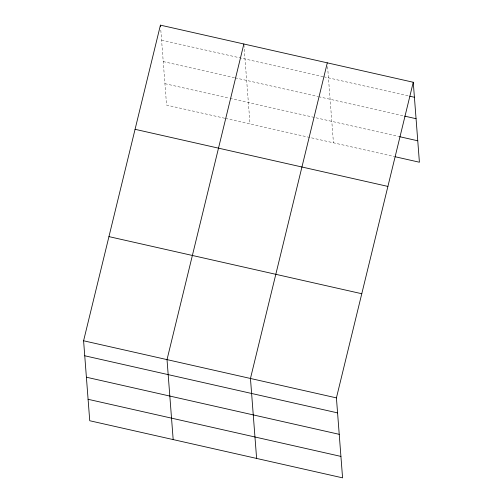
<?xml version="1.0" encoding="UTF-8"?>
<svg xmlns="http://www.w3.org/2000/svg" width="503" height="503" viewBox="0 0 503 503"><rect width="100%" height="100%" fill="white"/><g stroke="black" fill="none" stroke-linecap="round" stroke-linejoin="round"><path stroke-width="0.38" stroke-dasharray="2.52 1.89" d="M161.582 40.152L323.089 76.632M323.857 76.808L408.329 95.891M163.23 61.586L234.417 77.669M235.184 77.839L317.852 96.513M318.619 96.689L403.89 115.948M164.927 83.674L229.23 98.198M229.997 98.374L398.741 136.489M224.753 118.255L166.581 105.114L160.715 28.897M225.52 118.425L394.308 156.552M327.585 66.597L333.451 142.808M243.917 44.748L250.016 123.958"/><path stroke-width="0.75" d="M413.259 82.259L336.419 397.886L342.574 477.85L89.741 420.741L83.592 340.776L160.426 25.15L413.259 82.259L419.408 162.224L395.069 156.729M243.861 44L167.021 359.62L173.177 439.584M327.296 62.844L250.456 378.47L256.612 458.434M409.851 96.23L414.409 97.261M404.651 116.124L416.063 118.702M399.501 136.665L417.76 140.79M135.068 129.309L387.901 186.418M108.944 236.617L361.776 293.733M83.592 340.776L336.419 397.886M84.743 355.778L337.576 412.888M86.39 377.212L339.223 434.328M88.094 399.3L340.921 456.41M160.426 25.15L160.545 26.653"/></g></svg>
